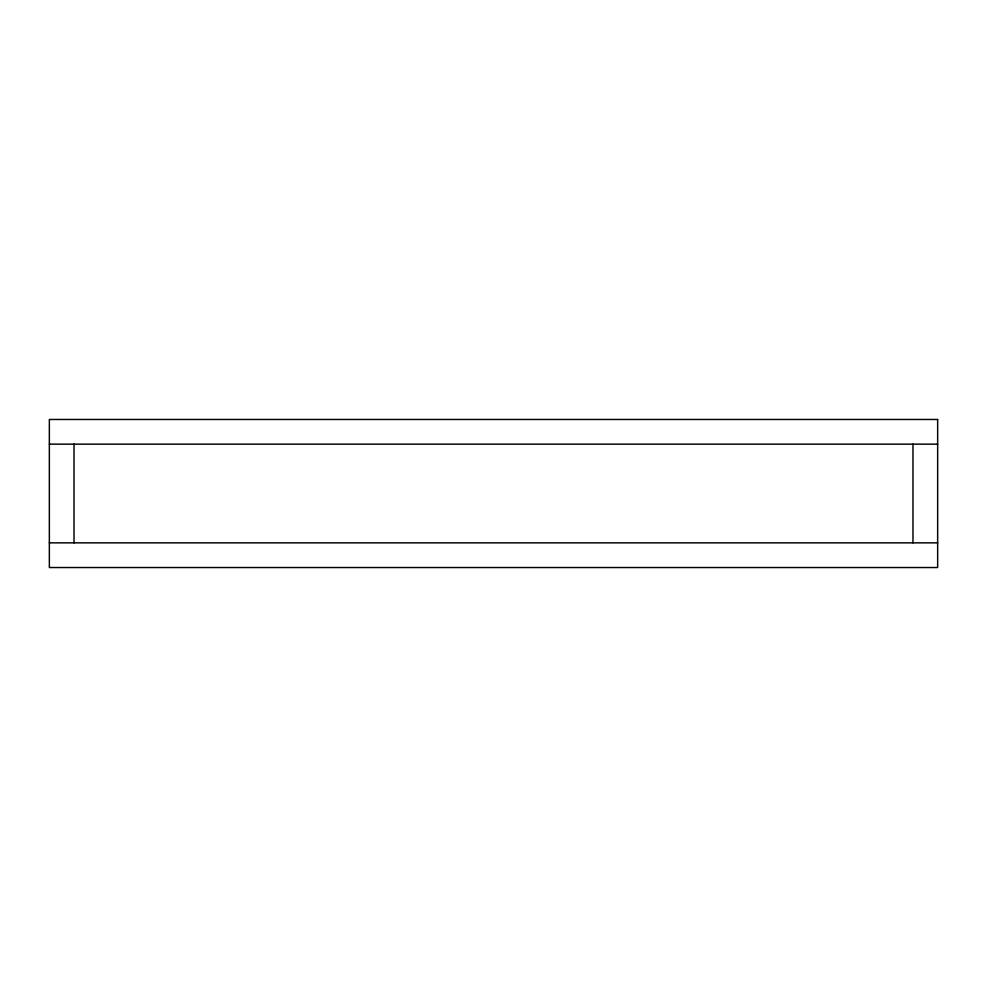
<?xml version="1.0" encoding="UTF-8"?>
<svg xmlns="http://www.w3.org/2000/svg" width="987" height="987" viewBox="0 0 987 987"><rect width="100%" height="100%" fill="white"/><g stroke="black" fill="none" stroke-linecap="round" stroke-linejoin="round"><path stroke-width="1.48" d="M49.35 444.15L937.65 444.15M49.35 542.85L937.65 542.85M912.975 444.15L912.975 542.85M74.025 444.15L74.025 542.85M937.65 419.475L49.35 419.475L49.35 567.525L937.65 567.525L937.65 419.475"/></g></svg>
